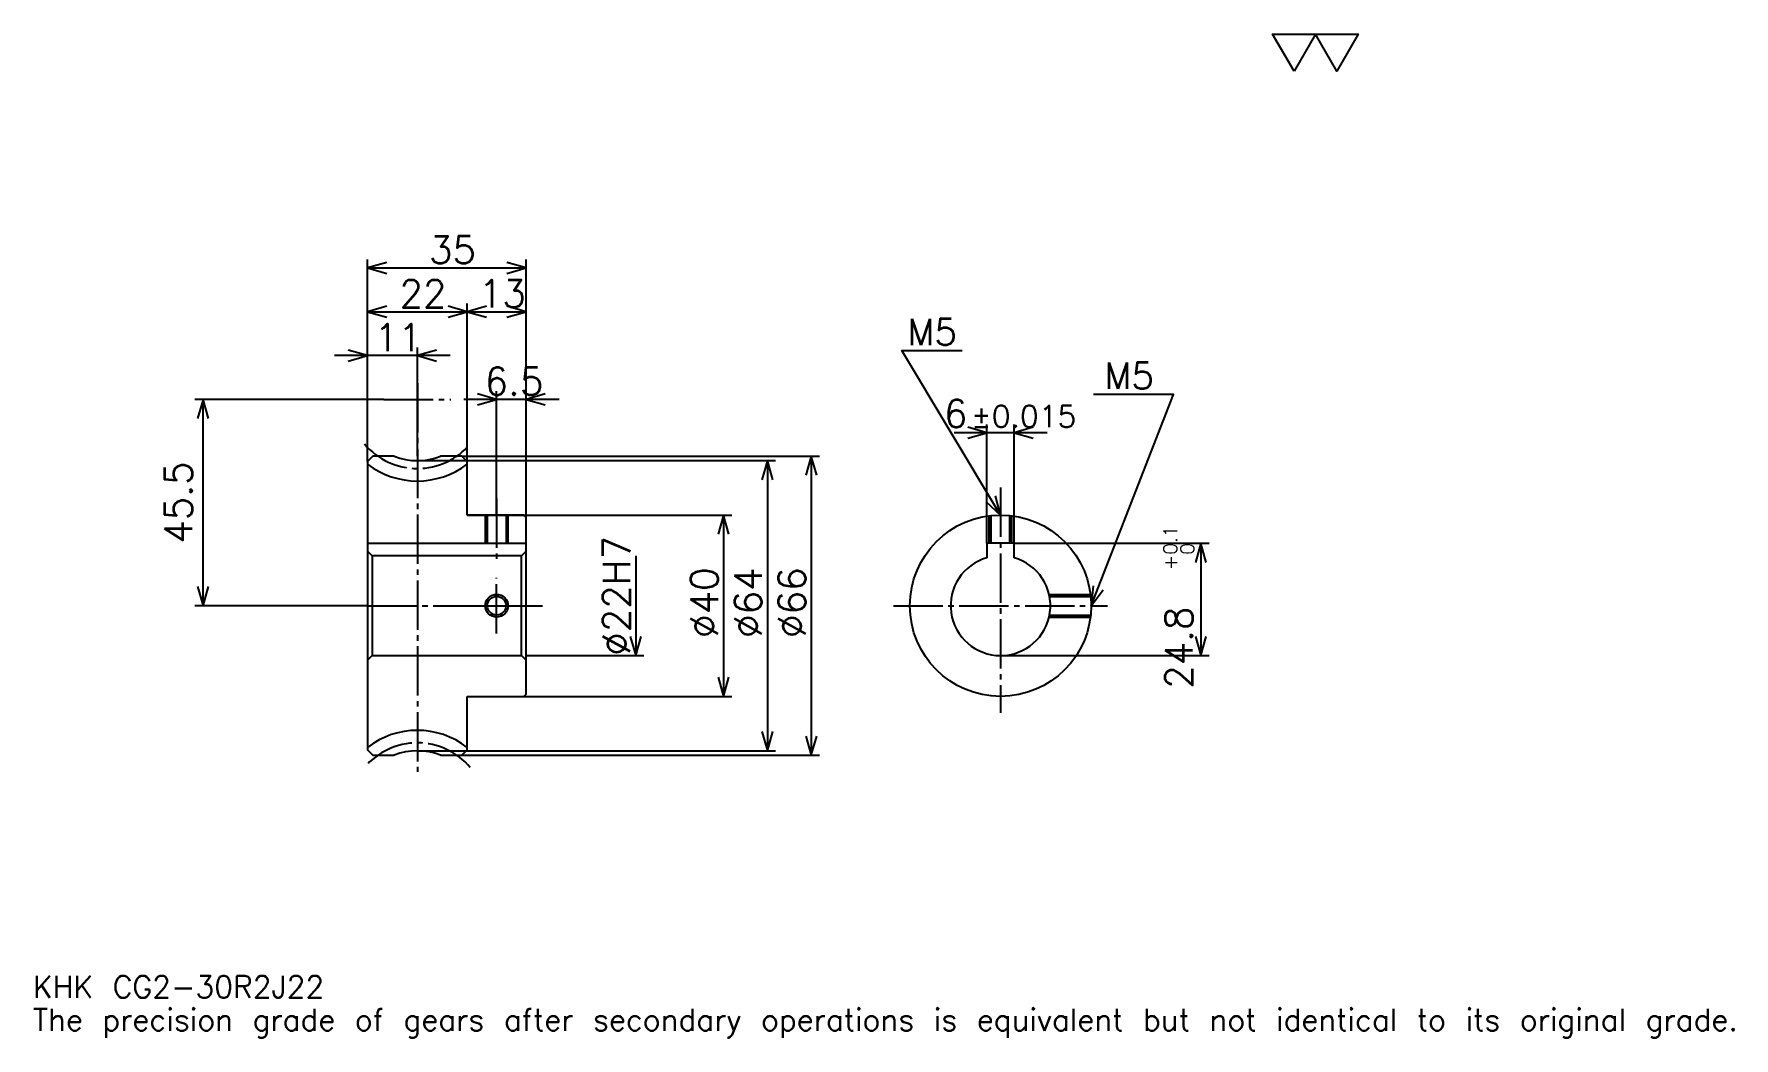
# Model space of a CAD drawing. Extents: x 12 to 387, y 4 to 226.
import ezdxf

# ---------------------------------------------------------------- set-up
doc = ezdxf.new("R2010")
doc.units = 0
doc.linetypes.add('DASHDOT', pattern=[14.516128, 10.887097, -1.209677, 1.209677, -1.209677])
doc.layers.get('0').update_dxf_attribs({"linetype": 'CONTINUOUS'})
doc.layers.add('DASHDOT', color=6, linetype='DASHDOT')
doc.styles.add('KANJI', font='TXT', dxfattribs={"bigfont": 'BIGFONT'})

msp = doc.modelspace()

# ---------------------------------------------------------------- linework, layer by layer
at = {"color": 5}
for p, q in [((85.8871, 132.798386), (85.8871, 176.145157)), ((85.8871, 174.330643), (120.8871, 174.330643)), ((120.8871, 132.798386), (120.8871, 176.145157)), ((107.8871, 132.798386), (107.8871, 166.467743)), ((85.8871, 164.653229), (107.8871, 164.653229)), ((107.8871, 164.653229), (120.8871, 164.653229)), ((104.145164, 154.9758), (78.629036, 154.9758)), ((96.8871, 132.798386), (96.8871, 156.790329)), ((114.3871, 132.798386), (114.3871, 147.1129)), ((89.516136, 145.298386), (47.782265, 145.298386)), ((49.596779, 99.798386), (49.596779, 145.298386)), ((128.145172, 145.298386), (107.129036, 145.298386)), ((222.564514, 113.598389), (222.564514, 139.758057)), ((228.564514, 113.598389), (228.564514, 139.758057)), ((235.822586, 137.943542), (215.306442, 137.943542)), ((85.8871, 131.588715), (85.8871, 132.798386)), ((96.8871, 131.798386), (120.8871, 131.798386)), ((106.677422, 132.798386), (120.8871, 132.798386)), ((107.8871, 131.588715), (107.8871, 132.798386)), ((114.3871, 119.798386), (114.3871, 132.798386)), ((114.3871, 119.798386), (114.3871, 132.798386)), ((120.8871, 132.798386), (185.604843, 132.798386)), ((120.8871, 119.298386), (120.8871, 132.798386)), ((120.8871, 131.798386), (175.927429, 131.798386)), ((174.112915, 131.798386), (174.112915, 67.798386)), ((183.790329, 132.798386), (183.790329, 66.798386)), ((107.8871, 119.798386), (120.8871, 119.798386)), ((120.8871, 119.798386), (166.25, 119.798386)), ((164.435486, 119.798386), (164.435486, 79.798386)), ((228.564514, 113.598389), (271.572571, 113.598389)), ((269.758057, 113.598389), (269.758057, 88.798386)), ((145.080658, 110.798386), (145.080658, 88.798386)), ((85.8871, 99.798386), (47.782261, 99.798386)), ((120.8871, 88.798386), (146.895172, 88.798386)), ((225.564514, 88.798386), (271.572571, 88.798386)), ((107.8871, 79.798386), (120.8871, 79.798386)), ((120.8871, 79.798386), (166.25, 79.798386)), ((96.8871, 67.798386), (120.8871, 67.798386)), ((120.8871, 67.798386), (175.927429, 67.798386)), ((106.677422, 66.798386), (120.8871, 66.798386)), ((120.8871, 66.798386), (185.604843, 66.798386))]:
    msp.add_line(p, q, dxfattribs=at)
at = {"color": 4}
for p, q in [((85.8871, 113.598389), (120.8871, 113.598389)), ((120.8871, 111.798386), (119.8871, 110.798386)), ((85.8871, 87.798386), (86.8871, 88.798386)), ((120.8871, 87.798386), (119.8871, 88.798386))]:
    msp.add_line(p, q, dxfattribs=at)
at = {"color": 7}
msp.add_lwpolyline([(290.322571, 217.741928), (285.604828, 225.919342), (304.4758, 225.919342), (299.758057, 217.741928), (295.040314, 225.919342), (290.322571, 217.741928)], dxfattribs=at)
at = {"color": 5}
for points in [[(90.120972, 175.540314), (85.8871, 174.330643), (90.120972, 173.120972)], [(116.653229, 173.120972), (120.8871, 174.330643), (116.653229, 175.540314)], [(90.120972, 165.862915), (85.8871, 164.653229), (90.120972, 163.443542)], [(103.653229, 163.443542), (107.8871, 164.653229), (103.653229, 165.862915)], [(112.120972, 165.862915), (107.8871, 164.653229), (112.120972, 163.443542)], [(116.653229, 163.443542), (120.8871, 164.653229), (116.653229, 165.862915)], [(81.653229, 153.766129), (85.8871, 154.9758), (81.653229, 156.185486)], [(101.120972, 156.185486), (96.8871, 154.9758), (101.120972, 153.766129)], [(225.564514, 119.798386), (203.790329, 156.088715), (217.096771, 156.088715)], [(110.153229, 144.088715), (114.3871, 145.298386), (110.153229, 146.508057)], [(125.120972, 146.508057), (120.8871, 145.298386), (125.120972, 144.088715)], [(245.564514, 99.798386), (263.709686, 146.411285), (246.048401, 146.411285)], [(50.806458, 141.064514), (49.596779, 145.298386), (48.3871, 141.064514)], [(218.330643, 136.733871), (222.564514, 137.943542), (218.330643, 139.153229)], [(232.798386, 139.153229), (228.564514, 137.943542), (232.798386, 136.733871)], [(175.322586, 127.564514), (174.112915, 131.798386), (172.903229, 127.564514)], [(185, 128.564514), (183.790329, 132.798386), (182.580658, 128.564514)], [(222.348923, 122.806526), (225.564514, 119.798386), (224.423492, 124.05127)], [(165.645172, 115.564514), (164.435486, 119.798386), (163.2258, 115.564514)], [(270.967743, 109.364517), (269.758057, 113.598389), (268.548401, 109.364517)], [(48.3871, 104.032257), (49.596779, 99.798386), (50.806458, 104.032257)], [(245.973099, 104.182678), (245.564514, 99.798386), (248.227661, 103.305038)], [(143.870972, 93.032257), (145.080658, 88.798386), (146.290329, 93.032257)], [(268.548401, 93.032257), (269.758057, 88.798386), (270.967743, 93.032257)], [(163.2258, 84.032257), (164.435486, 79.798386), (165.645172, 84.032257)], [(172.903229, 72.032257), (174.112915, 67.798386), (175.322586, 72.032257)], [(182.580658, 71.032257), (183.790329, 66.798386), (185, 71.032257)]]:
    msp.add_lwpolyline(points, dxfattribs=at)
at = {"color": 4}
for points in [[(91.788078, 132.798386), (87.096779, 132.798386), (85.8871, 131.588715), (85.8871, 87.798386)], [(107.8871, 119.798386), (107.8871, 131.588715), (106.677422, 132.798386), (101.986122, 132.798386)], [(107.8871, 79.798386), (120.3871, 79.798386), (120.8871, 80.298386), (120.8871, 119.298386), (120.3871, 119.798386), (107.8871, 119.798386)], [(111.8871, 119.798386), (111.8871, 113.598389)], [(112.322098, 119.798386), (112.322098, 113.598389)], [(116.452103, 119.798386), (116.452103, 113.598389)], [(116.8871, 119.798386), (116.8871, 113.598389)], [(223.064514, 113.598389), (223.064514, 119.641518)], [(223.499512, 113.598389), (223.499512, 119.691498)], [(227.629517, 113.598389), (227.629517, 119.691498)], [(228.064514, 113.598389), (228.064514, 119.641518)], [(228.564514, 110.381393), (228.564514, 113.598389), (222.564514, 113.598389), (222.564514, 110.381393)], [(85.8871, 111.798386), (86.8871, 110.798386), (86.8871, 88.798386), (119.8871, 88.798386), (119.8871, 110.798386), (86.8871, 110.798386)], [(236.276657, 102.298386), (245.407654, 102.298386)], [(236.368942, 101.863388), (245.457626, 101.863388)], [(236.368942, 97.733383), (245.457626, 97.733383)], [(236.276657, 97.298386), (245.407654, 97.298386)], [(85.8871, 87.798386), (85.8871, 68.008064), (87.096779, 66.798386), (91.788078, 66.798386)], [(101.986122, 66.798386), (106.677422, 66.798386), (107.8871, 68.008064), (107.8871, 79.798386)]]:
    msp.add_lwpolyline(points, dxfattribs=at)
for centre, radius in [((225.564514, 99.798386), 20), ((114.3871, 99.798386), 2.065)]:
    msp.add_circle(centre, radius, dxfattribs=at)
at = {"color": 7}
msp.add_circle((114.3871, 99.798386), 2.5, dxfattribs=at)
at = {"color": 4}
for centre, radius, start, end in [((96.8871, 145.298386), 13.5, 247.80839416, 292.19160779), ((96.8871, 145.298386), 18, 232.33011338, 307.66988662), ((225.564514, 99.798386), 11, 105.82662089, 74.17337911), ((96.8871, 54.298386), 18, 52.33011338, 127.66988662), ((96.8871, 54.298386), 13.5, 67.80839221, 112.19160584)]:
    msp.add_arc(centre, radius, start, end, dxfattribs=at)
at = {"layer": 'DASHDOT', "color": 7}
for p, q in [((96.8871, 148.927414), (96.8871, 63.169353)), ((89.516136, 145.298386), (104.258072, 145.298386)), ((225.564514, 125.846771), (225.564514, 76.169357)), ((85.8871, 99.798386), (124.516129, 99.798386)), ((201.935486, 99.798386), (249.193558, 99.798386))]:
    msp.add_line(p, q, dxfattribs=at)
for points in [[(114.3871, 123.427414), (114.3871, 109.969353)], [(114.3871, 93.669357), (114.3871, 105.927414)], [(108.258072, 99.798386), (120.516129, 99.798386)]]:
    msp.add_lwpolyline(points, dxfattribs=at)
for centre, start, end in [((96.8871, 145.298386), 220.00000049, 319.99999751), ((96.8871, 54.298386), 40.00000249, 139.99999951)]:
    msp.add_arc(centre, 15.245, start, end, dxfattribs=at)

# ---------------------------------------------------------------- texts
at = {"color": 7, "style": 'KANJI'}
for s, height, p in [('35', 6.048387, (99.45565, 175.298386)), ('22', 6.048387, (92.95565, 165.620972)), ('13', 6.048387, (110.45565, 165.620972)), ('11', 6.048387, (87.45565, 155.943542)), ('M5', 5.806452, (205, 157.298386)), ('6.5', 6.048387, (111.739922, 146.266129)), ('M5', 5.806452, (248.467758, 147.620972)), ('6', 6.048387, (213.079437, 139.153229)), ('%%p0.015', 4.83871, (219.066605, 139.153229)), ('KHK CG2-30R2J22', 4.83871, (12.096774, 13.306452)), ('The precision grade of gears after secondary operations is equivalent but not identical to its original grade.', 4.83871, (12.096774, 6.048387))]:
    msp.add_text(s, height=height, dxfattribs=at).set_placement(p)
for s, height, p in [('45.5', 6.048387, (47.177425, 113.475807)), ('0.1', 3.024194, (264.556458, 111.039177)), ('%%c22H7', 6.048387, (143.870972, 88.760078)), ('0', 3.024194, (268.306458, 111.039177)), ('+', 3.024194, (264.556458, 107.652084)), ('%%c40', 6.048387, (163.2258, 92.691528)), ('%%c64', 6.048387, (172.903229, 92.691528)), ('%%c66', 6.048387, (182.580658, 92.691528)), ('24.8', 6.048387, (267.943542, 81.472267))]:
    msp.add_text(s, height=height, rotation=90, dxfattribs=at).set_placement(p)

doc.saveas('drawing.dxf')
